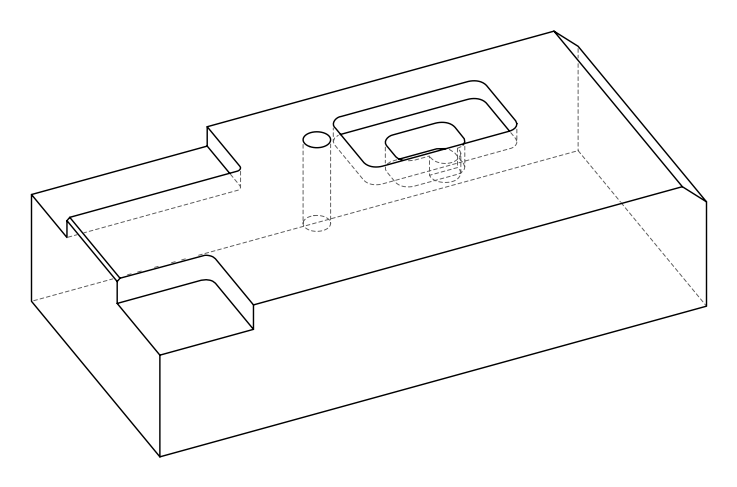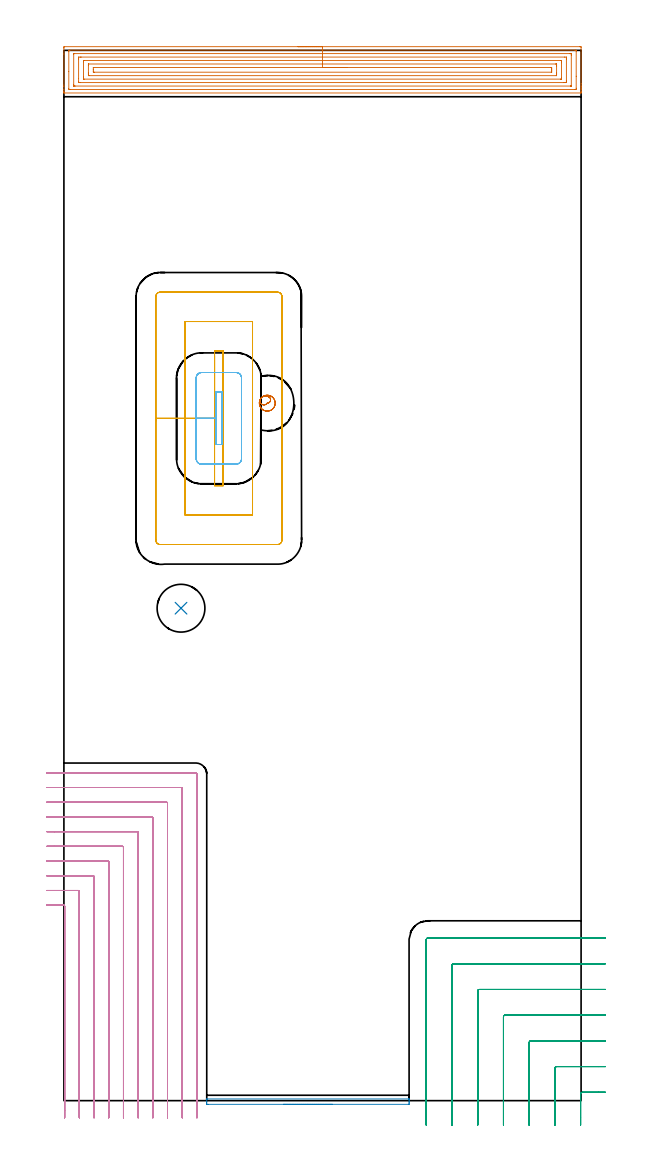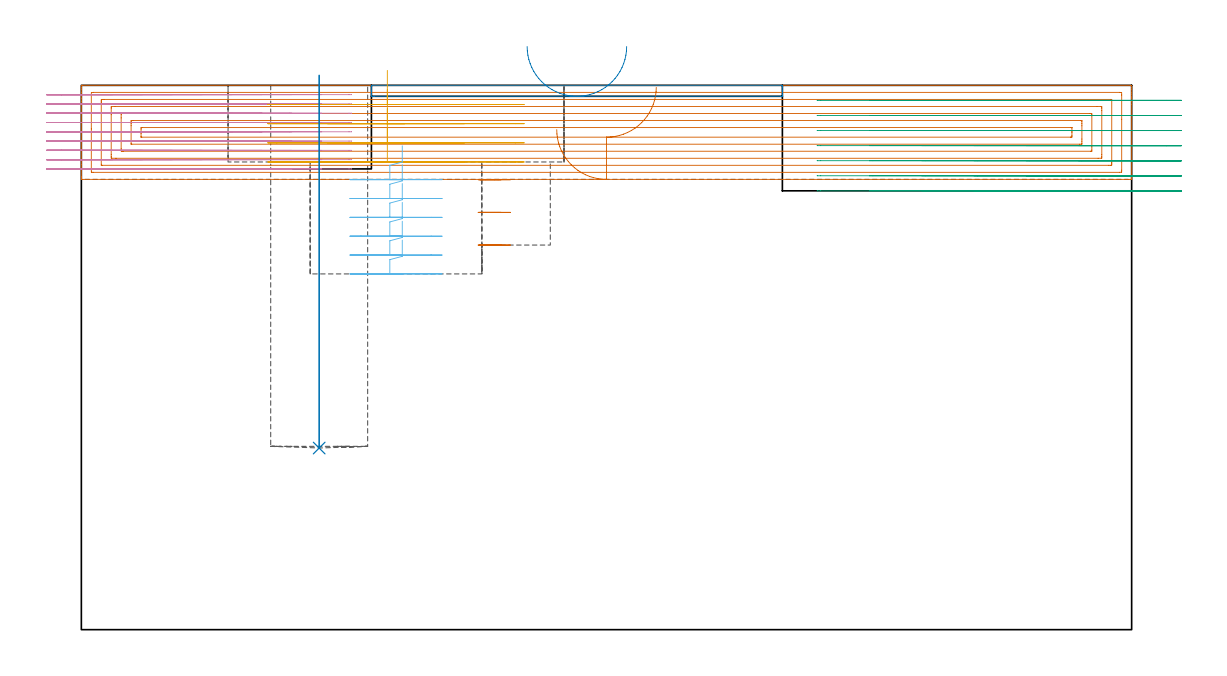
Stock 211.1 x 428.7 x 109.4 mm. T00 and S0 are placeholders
(PLAN: 8 operations, 4 tool changes, 60.7 min)
(1 AREA_MILL | FG_CHAMFER_SURFACE | UGT0205_001 | 12.15 min | 37700 mm3)
(2 AREA_MILL_1 | FG_CHAMFER_SURFACE_1 | UGT0205_001 | 0.81 min | 211 mm3)
(3 MILL_CORNER_NOTCH_RECTANGULAR | CORNER_NOTCH_RECTANGULAR | UGT0201_132 | Follow Part, ap 3.5, ae 75% | 9.57 min | 108967 mm3)
(4 MILL_CORNER_NOTCH_RECTANGULAR_1 | CORNER_NOTCH_RECTANGULAR_1 | NXT0201_009 | Follow Part, ap 2, ae 75% | 29.12 min | 134903 mm3)
(5 MILL_RECTANGULAR_POCKET | POCKET_RECTANGULAR_STRAIGHT | UGT0201_008 | Follow Part, ap 4, ae 75% | 5.72 min | 122453 mm3)
(6 MILL_RECTANGULAR_POCKET_1 | POCKET_RECTANGULAR_STRAIGHT_1 | UGT0201_008 | Follow Part, ap 4, ae 75% | 2.62 min | 39454 mm3)
(7 MILL_BLIND_HOLE_FROM_SOLID_MATERIAL | STEP1POCKET | UGT0201_008 | Spiral | 0.4 min | 4246 mm3)
(8 INDEXABLE_INSERT_DRILL_BLIND_HOLE_FROM_SOLID | STEP1POCKET_1 | NXT0302_010 | 0.3 min | 21663 mm3)
(TOOL UGT0205_001 | Chamfer Mill 20 x 3 x 45 deg. | D20 FL50 Z2)
(TOOL UGT0201_132 | Carbide End Mill 14.0 | D14 FL30 Z4)
(TOOL NXT0201_009 | ENDMILL 8mm [2P460-0800-NA 1630] | D8 FL26 Z6)
(TOOL UGT0201_008 | End Mill 16 mm | D16 FL32 Z4)
(TOOL NXT0302_010 | Index. Insert Drill 19.5mm [880-D1950L25-05] | D19.5 PA176 FL98 Z2)
(OP 1 AREA_MILL)
G17 G21 G94 G90
T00 M6
G54
G17 G0 G90 X95.55 Y430.2 S1061 M3
G43 Z119.4 H0
Z100.5
G94 G1 X95.588 Z99.628 F250.
X95.702 Z98.763
X95.891 Z97.912
X96.153 Z97.08
X96.487 Z96.274
X96.89 Z95.5
X97.358 Z94.764
X97.89 Z94.072
X98.479 Z93.429
X99.122 Z92.839
X99.814 Z92.308
X100.55 Z91.84
X101.324 Z91.437
X102.13 Z91.103
X102.962 Z90.841
X103.813 Z90.652
X104.678 Z90.538
X105.55 Z90.5
X210.486
X210.821 Y430.197 Z90.502
X211.09 Y430.192 Z90.506
X211.1 Y429.919 Z90.778
Y415.138 Z105.558
Y414.526 Z106.168
Y413.971 Z106.726
Y413.637 Z107.059
Y413.082 Z107.615
Y412.748 Z107.947
Y412.08 Z108.619
Y411.719 Z108.98
Y411.343 Z109.348
X211.091 Y411.302 Z109.388
X210.932 Y411.3 Z109.4
X0.168
X0.01 Y411.303 Z109.388
X0.006 Y411.341 Z109.35
X0. Y411.719 Z108.98
Y412.081 Z108.618
Y412.748 Z107.947
Y413.971 Z106.726
Y414.526 Z106.168
Y427.196 Z93.501
Y429.641 Z91.056
X0.002 Y429.921 Z90.777
X0.01 Y430.192 Z90.506
X0.282 Y430.199 Z90.499
X105.55 Y430.2 Z90.5
Y428.786 Z91.914
X208.666 Y428.785 Z91.915
X208.7 Y428.784 Z91.916
X209.09 Y428.752 Z91.948
X209.099 Y428.355 Z92.345
X209.1 Y418.129 Z102.571
X209.099 Y413.24 Z107.46
X209.09 Y412.748 Z107.952
X208.732 Y412.716 Z107.984
X208.7 Y412.715 Z107.985
X2.433
X2.4 Y412.716 Z107.984
X2.01 Y412.748 Z107.952
X2.001 Y413.145 Z107.555
X2. Y420.06 Z100.64
X2.001 Y428.26 Z92.44
X2.01 Y428.752 Z91.948
X2.368 Y428.784 Z91.916
X2.4 Y428.785 Z91.915
X105.55 Y428.786 Z91.914
Y427.372 Z93.328
X206.514 Y427.371 Z93.329
X206.914 Y427.369 Z93.331
X207.046 Y427.367 Z93.333
X207.086 Y427.365 Z93.335
X207.091 Y427.283 Z93.417
X207.096 Y427.159 Z93.541
X207.099 Y426.974 Z93.726
X207.1 Y426.788 Z93.912
X207.099 Y414.341 Z106.359
X207.093 Y414.155 Z106.545
X207.09 Y414.135 Z106.565
X207.086 Y414.133 Z106.567
X207.063 Y414.13 Z106.57
X207.013 Y414.129 Z106.571
X206.914
X4.585
X4.186 Y414.131 Z106.569
X4.054 Y414.133 Z106.567
X4.014 Y414.135 Z106.565
X4.009 Y414.217 Z106.483
X4.004 Y414.341 Z106.359
X4.001 Y414.526 Z106.174
X4. Y414.712 Z105.988
X4.001 Y427.159 Z93.541
X4.007 Y427.345 Z93.355
X4.01 Y427.365 Z93.335
X4.014 Y427.367 Z93.333
X4.037 Y427.37 Z93.33
X4.086 Y427.371 Z93.329
X4.186
X105.55 Y427.372 Z93.328
Y425.957 Z94.743
X204.363
X205.024 Y425.95 Z94.75
X205.09 Y425.941 Z94.759
X205.095 Y425.843 Z94.857
X205.098 Y425.637 Z95.063
X205.1 Y425.223 Z95.477
Y416.332 Z104.368
X205.098 Y415.874 Z104.826
X205.095 Y415.658 Z105.042
X205.09 Y415.557 Z105.143
X204.993 Y415.549 Z105.151
X204.234 Y415.543 Z105.157
X204.106
X6.737
X6.076 Y415.55 Z105.15
X6.01 Y415.559 Z105.141
X6.005 Y415.657 Z105.043
X6.002 Y415.863 Z104.837
X6. Y417.194 Z103.506
Y425.168 Z95.532
X6.002 Y425.626 Z95.074
X6.005 Y425.842 Z94.858
X6.01 Y425.943 Z94.757
X6.107 Y425.951 Z94.749
X6.866 Y425.957 Z94.743
X6.994
X105.55
Y424.543 Z96.157
X202.844
X202.971 Y424.541 Z96.159
X203.055 Y424.538 Z96.162
X203.091 Y424.535 Z96.165
X203.093 Y424.522 Z96.178
X203.097 Y424.306 Z96.394
X203.1 Y423.658 Z97.042
X203.099 Y417.435 Z103.265
X203.095 Y417.194 Z103.506
X203.09 Y417.032 Z103.668
X203.074 Y416.964 Z103.736
X202.924 Y416.961 Z103.739
X202.685 Y416.958 Z103.742
X8.255 Y416.957 Z103.743
X8.129 Y416.959 Z103.741
X8.045 Y416.962 Z103.738
X8.009 Y416.966 Z103.734
X8.007 Y416.978 Z103.722
X8.003 Y417.194 Z103.506
X8. Y417.842 Z102.858
X8.001 Y424.065 Z96.635
X8.005 Y424.306 Z96.394
X8.01 Y424.468 Z96.232
X8.026 Y424.536 Z96.164
X8.176 Y424.539 Z96.161
X8.415 Y424.542 Z96.158
X105.55 Y424.543 Z96.157
Y423.129 Z97.571
X200.662 Y423.128 Z97.572
X200.954 Y423.127 Z97.573
X201.042 Y423.125 Z97.575
X201.081 Y423.122 Z97.578
X201.09 Y423.104 Z97.596
X201.096 Y422.985 Z97.715
X201.099 Y422.528 Z98.172
X201.1 Y422.092 Z98.608
Y419.425 Z101.275
X201.099 Y418.972 Z101.728
X201.097 Y418.538 Z102.162
X201.09 Y418.392 Z102.309
X201.087 Y418.377 Z102.323
X201.075 Y418.375 Z102.325
X201.039 Y418.373 Z102.327
X200.964 Y418.372 Z102.328
X10.438
X10.146 Y418.373 Z102.327
X10.058 Y418.375 Z102.325
X10.019 Y418.378 Z102.322
X10.01 Y418.396 Z102.304
X10.004 Y418.515 Z102.185
X10.001 Y418.972 Z101.728
X10. Y419.408 Z101.292
X10.001 Y422.528 Z98.172
X10.003 Y422.962 Z97.738
X10.01 Y423.108 Z97.592
X10.013 Y423.123 Z97.577
X10.024 Y423.125 Z97.575
X10.061 Y423.127 Z97.573
X10.136 Y423.128 Z97.572
X105.55 Y423.129 Z97.571
Y421.715 Z98.985
X198.8 Y421.714 Z98.986
X198.876
X198.952 Y421.712 Z98.988
X199.09 Y421.707 Z98.993
X199.093 Y421.639 Z99.061
X199.098 Y421.418 Z99.282
X199.1 Y420.75 Z99.95
Y420.527 Z100.173
X199.096 Y419.861 Z100.839
X199.093 Y419.806 Z100.894
X199.091 Y419.796 Z100.904
X199.076 Y419.792 Z100.908
X199.028 Y419.789 Z100.911
X198.951 Y419.786 Z100.914
X12.3
X12.224
X12.148 Y419.788 Z100.912
X12.01 Y419.793 Z100.907
X12.007 Y419.861 Z100.839
X12.002 Y420.082 Z100.618
X12. Y420.75 Z99.95
Y420.973 Z99.727
X12.004 Y421.639 Z99.061
X12.007 Y421.694 Z99.006
X12.009 Y421.704 Z98.996
X12.024 Y421.708 Z98.992
X12.072 Y421.712 Z98.988
X12.149 Y421.714 Z98.986
X105.55 Y421.715 Z98.985
X106.422 Z99.023
X107.286 Z99.137
X108.138 Z99.326
X108.97 Z99.588
X109.776 Z99.922
X110.55 Z100.325
X111.286 Z100.794
X111.978 Z101.325
X112.621 Z101.914
X113.21 Z102.557
X113.741 Z103.249
X114.21 Z103.985
X114.613 Z104.759
X114.947 Z105.565
X115.209 Z106.397
X115.398 Z107.249
X115.512 Z108.114
X115.55 Z108.985
G0 Z119.4
M5
M2
(OP 2 AREA_MILL_1)
G17 G21 G94 G90
T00 M6
G54
G17 G0 G90 X109.6 Y-1.5 S1061 M3
G43 Z119.4 H0
Z117.2
G94 G1 X109.562 Z116.328 F250.
X109.448 Z115.464
X109.259 Z114.612
X108.997 Z113.78
X108.663 Z112.974
X108.26 Z112.2
X107.792 Z111.464
X107.26 Z110.772
X106.671 Z110.129
X106.028 Z109.54
X105.336 Z109.008
X104.6 Z108.54
X103.826 Z108.137
X103.02 Z107.803
X102.188 Z107.541
X101.336 Z107.352
X100.472 Z107.238
X99.6 Z107.2
X58.926
X58.6 Y-1.499 Z107.201
X58.361 Y-1.495 Z107.203
X58.305 Y-1.491 Z107.205
X58.3 Y-1.266 Z107.43
Y-0.747 Z107.949
Y-0.4 Z108.294
Y0.512 Z109.212
X58.303 Y0.608 Z109.3
X58.31 Y0.697 Z109.388
X58.479 Y0.7 Z109.4
X140.721
X140.89 Y0.697 Z109.388
X140.896 Y0.661 Z109.352
X140.899 Y0.607 Z109.298
X140.9 Y0.512 Z109.212
Y0.294 Z108.994
Y-0.4 Z108.294
Y-0.747 Z107.949
X140.897 Y-1.266 Z107.43
X140.895 Y-1.491 Z107.205
X140.839 Y-1.495 Z107.203
X140.6 Y-1.5 Z107.2
X99.6
X98.728 Z107.238
X97.864 Z107.352
X97.012 Z107.541
X96.18 Z107.803
X95.374 Z108.137
X94.6 Z108.54
X93.864 Z109.008
X93.172 Z109.54
X92.529 Z110.129
X91.94 Z110.772
X91.408 Z111.464
X90.94 Z112.2
X90.537 Z112.974
X90.203 Z113.78
X89.941 Z114.612
X89.752 Z115.464
X89.638 Z116.328
X89.6 Z117.2
G0 Z119.4
M5
M2
(OP 3 MILL_CORNER_NOTCH_RECTANGULAR)
G17 G21 G94 G90
T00 M6
G54
G17 G0 G90 X221.1 Y3.4 S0 M3
G43 Z119.4 H0
Z106.371
G94 G1 X218.1 F250.
X211.595 F500.
G3 X210.9 Y2.705 R0.7
G1 Y-7.
Y-10. F250.
G0 Z119.4
X221.1 Y13.9
Z106.371
G1 X218.1
X201.095 F500.
G3 X200.4 Y13.205 R0.7
G1 Y-7.
Y-10. F250.
G0 Z119.4
X221.1 Y24.4
Z106.371
G1 X218.1
X190.595 F500.
G3 X189.9 Y23.705 R0.7
G1 Y-7.
Y-10. F250.
G0 Z119.4
X221.1 Y34.9
Z106.371
G1 X218.1
X180.096 F500.
G3 X179.4 Y34.204 R0.7
G1 Y-7.
Y-10. F250.
G0 Z119.4
X221.1 Y45.4
Z106.371
G1 X218.1
X169.596 F500.
G3 X168.9 Y44.704 R0.7
G1 Y-7.
Y-10. F250.
G0 Z119.4
X221.1 Y55.9
Z106.371
G1 X218.1
X159.096 F500.
G3 X158.4 Y55.204 R0.7
G1 Y-7.
Y-10. F250.
G0 Z119.4
X221.1 Y66.4
Z106.371
G1 X218.1
X148.596 F500.
G3 X147.9 Y65.704 R0.7
G1 Y-7.
Y-10. F250.
G0 Z119.4
X221.1 Y3.4
Z103.343
G1 X218.1
X211.595 F500.
G3 X210.9 Y2.705 R0.7
G1 Y-7.
Y-10. F250.
G0 Z119.4
X221.1 Y13.9
Z103.343
G1 X218.1
X201.095 F500.
G3 X200.4 Y13.205 R0.7
G1 Y-7.
Y-10. F250.
G0 Z119.4
X221.1 Y24.4
Z103.343
G1 X218.1
X190.595 F500.
G3 X189.9 Y23.705 R0.7
G1 Y-7.
Y-10. F250.
G0 Z119.4
X221.1 Y34.9
Z103.343
G1 X218.1
X180.096 F500.
G3 X179.4 Y34.204 R0.7
G1 Y-7.
Y-10. F250.
G0 Z119.4
X221.1 Y45.4
Z103.343
G1 X218.1
X169.596 F500.
G3 X168.9 Y44.704 R0.7
G1 Y-7.
Y-10. F250.
G0 Z119.4
X221.1 Y55.9
Z103.343
G1 X218.1
X159.096 F500.
G3 X158.4 Y55.204 R0.7
G1 Y-7.
Y-10. F250.
G0 Z119.4
X221.1 Y66.4
Z103.343
G1 X218.1
X148.596 F500.
G3 X147.9 Y65.704 R0.7
G1 Y-7.
Y-10. F250.
G0 Z119.4
X221.1 Y3.4
Z100.314
G1 X218.1
X211.595 F500.
G3 X210.9 Y2.705 R0.7
G1 Y-7.
Y-10. F250.
G0 Z119.4
X221.1 Y13.9
Z100.314
G1 X218.1
X201.095 F500.
G3 X200.4 Y13.205 R0.7
G1 Y-7.
Y-10. F250.
G0 Z119.4
X221.1 Y24.4
Z100.314
G1 X218.1
X190.595 F500.
G3 X189.9 Y23.705 R0.7
G1 Y-7.
Y-10. F250.
G0 Z119.4
X221.1 Y34.9
Z100.314
G1 X218.1
X180.096 F500.
G3 X179.4 Y34.204 R0.7
G1 Y-7.
Y-10. F250.
G0 Z119.4
X221.1 Y45.4
Z100.314
G1 X218.1
X169.596 F500.
G3 X168.9 Y44.704 R0.7
G1 Y-7.
Y-10. F250.
G0 Z119.4
X221.1 Y55.9
Z100.314
G1 X218.1
X159.096 F500.
G3 X158.4 Y55.204 R0.7
G1 Y-7.
Y-10. F250.
G0 Z119.4
X221.1 Y66.4
Z100.314
G1 X218.1
X148.596 F500.
G3 X147.9 Y65.704 R0.7
G1 Y-7.
Y-10. F250.
G0 Z119.4
X221.1 Y3.4
Z97.286
G1 X218.1
X211.595 F500.
G3 X210.9 Y2.705 R0.7
G1 Y-7.
Y-10. F250.
G0 Z119.4
X221.1 Y13.9
Z97.286
G1 X218.1
X201.095 F500.
G3 X200.4 Y13.205 R0.7
G1 Y-7.
Y-10. F250.
G0 Z119.4
X221.1 Y24.4
Z97.286
G1 X218.1
X190.595 F500.
G3 X189.9 Y23.705 R0.7
G1 Y-7.
Y-10. F250.
G0 Z119.4
X221.1 Y34.9
Z97.286
G1 X218.1
X180.096 F500.
G3 X179.4 Y34.204 R0.7
G1 Y-7.
Y-10. F250.
G0 Z119.4
X221.1 Y45.4
Z97.286
G1 X218.1
X169.596 F500.
G3 X168.9 Y44.704 R0.7
G1 Y-7.
Y-10. F250.
G0 Z119.4
X221.1 Y55.9
Z97.286
G1 X218.1
X159.096 F500.
G3 X158.4 Y55.204 R0.7
G1 Y-7.
Y-10. F250.
G0 Z119.4
X221.1 Y66.4
Z97.286
G1 X218.1
X148.596 F500.
G3 X147.9 Y65.704 R0.7
G1 Y-7.
Y-10. F250.
G0 Z119.4
X221.1 Y3.4
Z94.257
G1 X218.1
X211.595 F500.
G3 X210.9 Y2.705 R0.7
G1 Y-7.
Y-10. F250.
G0 Z119.4
X221.1 Y13.9
Z94.257
G1 X218.1
X201.095 F500.
G3 X200.4 Y13.205 R0.7
G1 Y-7.
Y-10. F250.
G0 Z119.4
X221.1 Y24.4
Z94.257
G1 X218.1
X190.595 F500.
G3 X189.9 Y23.705 R0.7
G1 Y-7.
Y-10. F250.
G0 Z119.4
X221.1 Y34.9
Z94.257
G1 X218.1
X180.096 F500.
G3 X179.4 Y34.204 R0.7
G1 Y-7.
Y-10. F250.
G0 Z119.4
X221.1 Y45.4
Z94.257
G1 X218.1
X169.596 F500.
G3 X168.9 Y44.704 R0.7
G1 Y-7.
Y-10. F250.
G0 Z119.4
X221.1 Y55.9
Z94.257
G1 X218.1
X159.096 F500.
G3 X158.4 Y55.204 R0.7
G1 Y-7.
Y-10. F250.
G0 Z119.4
X221.1 Y66.4
Z94.257
G1 X218.1
X148.596 F500.
G3 X147.9 Y65.704 R0.7
G1 Y-7.
Y-10. F250.
G0 Z119.4
X221.1 Y3.4
Z91.229
G1 X218.1
X211.595 F500.
G3 X210.9 Y2.705 R0.7
G1 Y-7.
Y-10. F250.
G0 Z119.4
X221.1 Y13.9
Z91.229
G1 X218.1
X201.095 F500.
G3 X200.4 Y13.205 R0.7
G1 Y-7.
Y-10. F250.
G0 Z119.4
X221.1 Y24.4
Z91.229
G1 X218.1
X190.595 F500.
G3 X189.9 Y23.705 R0.7
G1 Y-7.
Y-10. F250.
G0 Z119.4
X221.1 Y34.9
Z91.229
G1 X218.1
X180.096 F500.
G3 X179.4 Y34.204 R0.7
G1 Y-7.
Y-10. F250.
G0 Z119.4
X221.1 Y45.4
Z91.229
G1 X218.1
X169.596 F500.
G3 X168.9 Y44.704 R0.7
G1 Y-7.
Y-10. F250.
G0 Z119.4
X221.1 Y55.9
Z91.229
G1 X218.1
X159.096 F500.
G3 X158.4 Y55.204 R0.7
G1 Y-7.
Y-10. F250.
G0 Z119.4
X221.1 Y66.4
Z91.229
G1 X218.1
X148.596 F500.
G3 X147.9 Y65.704 R0.7
G1 Y-7.
Y-10. F250.
G0 Z119.4
X221.1 Y3.4
Z88.2
G1 X218.1
X211.595 F500.
G3 X210.9 Y2.705 R0.7
G1 Y-7.
Y-10. F250.
G0 Z119.4
X221.1 Y13.9
Z88.2
G1 X218.1
X201.095 F500.
G3 X200.4 Y13.205 R0.7
G1 Y-7.
Y-10. F250.
G0 Z119.4
X221.1 Y24.4
Z88.2
G1 X218.1
X190.595 F500.
G3 X189.9 Y23.705 R0.7
G1 Y-7.
Y-10. F250.
G0 Z119.4
X221.1 Y34.9
Z88.2
G1 X218.1
X180.096 F500.
G3 X179.4 Y34.204 R0.7
G1 Y-7.
Y-10. F250.
G0 Z119.4
X221.1 Y45.4
Z88.2
G1 X218.1
X169.596 F500.
G3 X168.9 Y44.704 R0.7
G1 Y-7.
Y-10. F250.
G0 Z119.4
X221.1 Y55.9
Z88.2
G1 X218.1
X159.096 F500.
G3 X158.4 Y55.204 R0.7
G1 Y-7.
Y-10. F250.
G0 Z119.4
X221.1 Y66.4
Z88.2
G1 X218.1
X148.596 F500.
G3 X147.9 Y65.704 R0.7
G1 Y-7.
Y-10. F250.
G0 Z119.4
M5
M2
(OP 4 MILL_CORNER_NOTCH_RECTANGULAR_1)
G17 G21 G94 G90
T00 M6
G54
G17 G0 G90 X0.3 Y-7. S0 M3
G43 Z119.4 H1
Z107.533
G94 G1 Y-4. F250.
Y79.405 F500.
G3 X-0.095 Y79.8 R0.4
G1 X-4.
X-7. F250.
G0 Z119.4
X6.3 Y-7.
Z107.533
G1 Y-4.
Y85.405 F500.
G3 X5.905 Y85.8 R0.4
G1 X-4.
X-7. F250.
G0 Z119.4
X12.3 Y-7.
Z107.533
G1 Y-4.
Y91.404 F500.
G3 X11.904 Y91.8 R0.4
G1 X-4.
X-7. F250.
G0 Z119.4
X18.3 Y-7.
Z107.533
G1 Y-4.
Y97.404 F500.
G3 X17.904 Y97.8 R0.4
G1 X-4.
X-7. F250.
G0 Z119.4
X24.3 Y-7.
Z107.533
G1 Y-4.
Y103.404 F500.
G3 X23.904 Y103.8 R0.4
G1 X-4.
X-7. F250.
G0 Z119.4
X30.3 Y-7.
Z107.533
G1 Y-4.
Y109.404 F500.
G3 X29.904 Y109.8 R0.4
G1 X-4.
X-7. F250.
G0 Z119.4
X36.3 Y-7.
Z107.533
G1 Y-4.
Y115.403 F500.
G3 X35.903 Y115.8 R0.4
G1 X-4.
X-7. F250.
G0 Z119.4
X42.3 Y-7.
Z107.533
G1 Y-4.
Y121.403 F500.
G3 X41.903 Y121.8 R0.4
G1 X-4.
X-7. F250.
G0 Z119.4
X48.3 Y-7.
Z107.533
G1 Y-4.
Y127.403 F500.
G3 X47.903 Y127.8 R0.4
G1 X-4.
X-7. F250.
G0 Z119.4
X54.3 Y-7.
Z107.533
G1 Y-4.
Y133.3 F500.
G3 X53.8 Y133.8 R0.5
G1 X-4.
X-7. F250.
G0 Z119.4
X0.3 Y-7.
Z105.667
G1 Y-4.
Y79.405 F500.
G3 X-0.095 Y79.8 R0.4
G1 X-4.
X-7. F250.
G0 Z119.4
X6.3 Y-7.
Z105.667
G1 Y-4.
Y85.404 F500.
G3 X5.904 Y85.8 R0.4
G1 X-4.
X-7. F250.
G0 Z119.4
X12.3 Y-7.
Z105.667
G1 Y-4.
Y91.404 F500.
G3 X11.904 Y91.8 R0.4
G1 X-4.
X-7. F250.
G0 Z119.4
X18.3 Y-7.
Z105.667
G1 Y-4.
Y97.404 F500.
G3 X17.904 Y97.8 R0.4
G1 X-4.
X-7. F250.
G0 Z119.4
X24.3 Y-7.
Z105.667
G1 Y-4.
Y103.404 F500.
G3 X23.904 Y103.8 R0.4
G1 X-4.
X-7. F250.
G0 Z119.4
X30.3 Y-7.
Z105.667
G1 Y-4.
Y109.404 F500.
G3 X29.904 Y109.8 R0.4
G1 X-4.
X-7. F250.
G0 Z119.4
X36.3 Y-7.
Z105.667
G1 Y-4.
Y115.403 F500.
G3 X35.903 Y115.8 R0.4
G1 X-4.
X-7. F250.
G0 Z119.4
X42.3 Y-7.
Z105.667
G1 Y-4.
Y121.403 F500.
G3 X41.903 Y121.8 R0.4
G1 X-4.
X-7. F250.
G0 Z119.4
X48.3 Y-7.
Z105.667
G1 Y-4.
Y127.403 F500.
G3 X47.903 Y127.8 R0.4
G1 X-4.
X-7. F250.
G0 Z119.4
X54.3 Y-7.
Z105.667
G1 Y-4.
Y133.3 F500.
G3 X53.8 Y133.8 R0.5
G1 X-4.
X-7. F250.
G0 Z119.4
X0.3 Y-7.
Z103.8
G1 Y-4.
Y79.405 F500.
G3 X-0.095 Y79.8 R0.4
G1 X-4.
X-7. F250.
G0 Z119.4
X6.3 Y-7.
Z103.8
G1 Y-4.
Y85.405 F500.
G3 X5.905 Y85.8 R0.4
G1 X-4.
X-7. F250.
G0 Z119.4
X12.3 Y-7.
Z103.8
G1 Y-4.
Y91.404 F500.
G3 X11.904 Y91.8 R0.4
G1 X-4.
X-7. F250.
G0 Z119.4
X18.3 Y-7.
Z103.8
G1 Y-4.
Y97.404 F500.
G3 X17.904 Y97.8 R0.4
G1 X-4.
X-7. F250.
G0 Z119.4
X24.3 Y-7.
Z103.8
G1 Y-4.
Y103.404 F500.
G3 X23.904 Y103.8 R0.4
G1 X-4.
X-7. F250.
G0 Z119.4
X30.3 Y-7.
Z103.8
G1 Y-4.
Y109.404 F500.
G3 X29.904 Y109.8 R0.4
G1 X-4.
X-7. F250.
G0 Z119.4
X36.3 Y-7.
Z103.8
G1 Y-4.
Y115.403 F500.
G3 X35.903 Y115.8 R0.4
G1 X-4.
X-7. F250.
G0 Z119.4
X42.3 Y-7.
Z103.8
G1 Y-4.
Y121.403 F500.
G3 X41.903 Y121.8 R0.4
G1 X-4.
X-7. F250.
G0 Z119.4
X48.3 Y-7.
Z103.8
G1 Y-4.
Y127.403 F500.
G3 X47.903 Y127.8 R0.4
G1 X-4.
X-7. F250.
G0 Z119.4
X54.3 Y-7.
Z103.8
G1 Y-4.
Y133.3 F500.
G3 X53.8 Y133.8 R0.5
G1 X-4.
X-7. F250.
G0 Z119.4
X0.3 Y-7.
Z101.933
G1 Y-4.
Y79.405 F500.
G3 X-0.095 Y79.8 R0.4
G1 X-4.
X-7. F250.
G0 Z119.4
X6.3 Y-7.
Z101.933
G1 Y-4.
Y85.405 F500.
G3 X5.905 Y85.8 R0.4
G1 X-4.
X-7. F250.
G0 Z119.4
X12.3 Y-7.
Z101.933
G1 Y-4.
Y91.404 F500.
G3 X11.904 Y91.8 R0.4
G1 X-4.
X-7. F250.
G0 Z119.4
X18.3 Y-7.
Z101.933
G1 Y-4.
Y97.404 F500.
G3 X17.904 Y97.8 R0.4
G1 X-4.
X-7. F250.
G0 Z119.4
X24.3 Y-7.
Z101.933
G1 Y-4.
Y103.404 F500.
G3 X23.904 Y103.8 R0.4
G1 X-4.
X-7. F250.
G0 Z119.4
X30.3 Y-7.
Z101.933
G1 Y-4.
Y109.404 F500.
G3 X29.904 Y109.8 R0.4
G1 X-4.
X-7. F250.
G0 Z119.4
X36.3 Y-7.
Z101.933
G1 Y-4.
Y115.403 F500.
G3 X35.903 Y115.8 R0.4
G1 X-4.
X-7. F250.
G0 Z119.4
X42.3 Y-7.
Z101.933
G1 Y-4.
Y121.403 F500.
G3 X41.903 Y121.8 R0.4
G1 X-4.
X-7. F250.
G0 Z119.4
X48.3 Y-7.
Z101.933
G1 Y-4.
Y127.403 F500.
G3 X47.903 Y127.8 R0.4
G1 X-4.
X-7. F250.
G0 Z119.4
X54.3 Y-7.
Z101.933
G1 Y-4.
Y133.3 F500.
G3 X53.8 Y133.8 R0.5
G1 X-4.
X-7. F250.
G0 Z119.4
X0.3 Y-7.
Z100.067
G1 Y-4.
Y79.405 F500.
G3 X-0.095 Y79.8 R0.4
G1 X-4.
X-7. F250.
G0 Z119.4
X6.3 Y-7.
Z100.067
G1 Y-4.
Y85.405 F500.
G3 X5.905 Y85.8 R0.4
G1 X-4.
X-7. F250.
G0 Z119.4
X12.3 Y-7.
Z100.067
G1 Y-4.
Y91.404 F500.
G3 X11.904 Y91.8 R0.4
G1 X-4.
X-7. F250.
G0 Z119.4
X18.3 Y-7.
Z100.067
G1 Y-4.
Y97.404 F500.
G3 X17.904 Y97.8 R0.4
G1 X-4.
X-7. F250.
G0 Z119.4
X24.3 Y-7.
Z100.067
G1 Y-4.
Y103.404 F500.
G3 X23.904 Y103.8 R0.4
G1 X-4.
X-7. F250.
G0 Z119.4
X30.3 Y-7.
Z100.067
G1 Y-4.
Y109.404 F500.
G3 X29.904 Y109.8 R0.4
G1 X-4.
X-7. F250.
G0 Z119.4
X36.3 Y-7.
Z100.067
G1 Y-4.
Y115.403 F500.
G3 X35.903 Y115.8 R0.4
G1 X-4.
X-7. F250.
G0 Z119.4
X42.3 Y-7.
Z100.067
G1 Y-4.
Y121.403 F500.
G3 X41.903 Y121.8 R0.4
G1 X-4.
X-7. F250.
G0 Z119.4
X48.3 Y-7.
Z100.067
G1 Y-4.
Y127.403 F500.
G3 X47.903 Y127.8 R0.4
G1 X-4.
X-7. F250.
G0 Z119.4
X54.3 Y-7.
Z100.067
G1 Y-4.
Y133.3 F500.
G3 X53.8 Y133.8 R0.5
G1 X-4.
X-7. F250.
G0 Z119.4
X0.3 Y-7.
Z98.2
G1 Y-4.
Y79.405 F500.
G3 X-0.095 Y79.8 R0.4
G1 X-4.
X-7. F250.
G0 Z119.4
X6.3 Y-7.
Z98.2
G1 Y-4.
Y85.405 F500.
G3 X5.905 Y85.8 R0.4
G1 X-4.
X-7. F250.
G0 Z119.4
X12.3 Y-7.
Z98.2
G1 Y-4.
Y91.404 F500.
G3 X11.904 Y91.8 R0.4
G1 X-4.
X-7. F250.
G0 Z119.4
X18.3 Y-7.
Z98.2
G1 Y-4.
Y97.404 F500.
G3 X17.904 Y97.8 R0.4
G1 X-4.
X-7. F250.
G0 Z119.4
X24.3 Y-7.
Z98.2
G1 Y-4.
Y103.404 F500.
G3 X23.904 Y103.8 R0.4
G1 X-4.
X-7. F250.
G0 Z119.4
X30.3 Y-7.
Z98.2
G1 Y-4.
Y109.404 F500.
G3 X29.904 Y109.8 R0.4
G1 X-4.
X-7. F250.
G0 Z119.4
X36.3 Y-7.
Z98.2
G1 Y-4.
Y115.403 F500.
G3 X35.903 Y115.8 R0.4
G1 X-4.
X-7. F250.
G0 Z119.4
X42.3 Y-7.
Z98.2
G1 Y-4.
Y121.403 F500.
G3 X41.903 Y121.8 R0.4
G1 X-4.
X-7. F250.
G0 Z119.4
X48.3 Y-7.
Z98.2
G1 Y-4.
Y127.403 F500.
G3 X47.903 Y127.8 R0.4
G1 X-4.
X-7. F250.
G0 Z119.4
X54.3 Y-7.
Z98.2
G1 Y-4.
Y133.3 F500.
G3 X53.8 Y133.8 R0.5
G1 X-4.
X-7. F250.
G0 Z119.4
X0.3 Y-7.
Z96.333
G1 Y-4.
Y79.405 F500.
G3 X-0.095 Y79.8 R0.4
G1 X-4.
X-7. F250.
G0 Z119.4
X6.3 Y-7.
Z96.333
G1 Y-4.
Y85.405 F500.
G3 X5.905 Y85.8 R0.4
G1 X-4.
X-7. F250.
G0 Z119.4
X12.3 Y-7.
Z96.333
G1 Y-4.
Y91.404 F500.
G3 X11.904 Y91.8 R0.4
G1 X-4.
X-7. F250.
G0 Z119.4
X18.3 Y-7.
Z96.333
G1 Y-4.
Y97.404 F500.
G3 X17.904 Y97.8 R0.4
G1 X-4.
X-7. F250.
G0 Z119.4
X24.3 Y-7.
Z96.333
G1 Y-4.
Y103.404 F500.
G3 X23.904 Y103.8 R0.4
G1 X-4.
X-7. F250.
G0 Z119.4
X30.3 Y-7.
Z96.333
G1 Y-4.
Y109.404 F500.
G3 X29.904 Y109.8 R0.4
G1 X-4.
X-7. F250.
G0 Z119.4
X36.3 Y-7.
Z96.333
G1 Y-4.
Y115.403 F500.
G3 X35.903 Y115.8 R0.4
G1 X-4.
X-7. F250.
G0 Z119.4
X42.3 Y-7.
Z96.333
G1 Y-4.
Y121.403 F500.
G3 X41.903 Y121.8 R0.4
G1 X-4.
X-7. F250.
G0 Z119.4
X48.3 Y-7.
Z96.333
G1 Y-4.
Y127.403 F500.
G3 X47.903 Y127.8 R0.4
G1 X-4.
X-7. F250.
G0 Z119.4
X54.3 Y-7.
Z96.333
G1 Y-4.
Y133.3 F500.
G3 X53.8 Y133.8 R0.5
G1 X-4.
X-7. F250.
G0 Z119.4
X0.3 Y-7.
Z94.467
G1 Y-4.
Y79.405 F500.
G3 X-0.095 Y79.8 R0.4
G1 X-4.
X-7. F250.
G0 Z119.4
X6.3 Y-7.
Z94.467
G1 Y-4.
Y85.405 F500.
G3 X5.905 Y85.8 R0.4
G1 X-4.
X-7. F250.
G0 Z119.4
X12.3 Y-7.
Z94.467
G1 Y-4.
Y91.404 F500.
G3 X11.904 Y91.8 R0.4
G1 X-4.
X-7. F250.
G0 Z119.4
X18.3 Y-7.
Z94.467
G1 Y-4.
Y97.404 F500.
G3 X17.904 Y97.8 R0.4
G1 X-4.
X-7. F250.
G0 Z119.4
X24.3 Y-7.
Z94.467
G1 Y-4.
Y103.404 F500.
G3 X23.904 Y103.8 R0.4
G1 X-4.
X-7. F250.
G0 Z119.4
X30.3 Y-7.
Z94.467
G1 Y-4.
Y109.404 F500.
G3 X29.904 Y109.8 R0.4
G1 X-4.
X-7. F250.
G0 Z119.4
X36.3 Y-7.
Z94.467
G1 Y-4.
Y115.403 F500.
G3 X35.903 Y115.8 R0.4
G1 X-4.
X-7. F250.
G0 Z119.4
X42.3 Y-7.
Z94.467
G1 Y-4.
Y121.403 F500.
G3 X41.903 Y121.8 R0.4
G1 X-4.
X-7. F250.
G0 Z119.4
X48.3 Y-7.
Z94.467
G1 Y-4.
Y127.403 F500.
G3 X47.903 Y127.8 R0.4
G1 X-4.
X-7. F250.
G0 Z119.4
X54.3 Y-7.
Z94.467
G1 Y-4.
Y133.3 F500.
G3 X53.8 Y133.8 R0.5
G1 X-4.
X-7. F250.
G0 Z119.4
X0.3 Y-7.
Z92.6
G1 Y-4.
Y79.405 F500.
G3 X-0.095 Y79.8 R0.4
G1 X-4.
X-7. F250.
G0 Z119.4
X6.3 Y-7.
Z92.6
G1 Y-4.
Y85.405 F500.
G3 X5.905 Y85.8 R0.4
G1 X-4.
X-7. F250.
G0 Z119.4
X12.3 Y-7.
Z92.6
G1 Y-4.
Y91.404 F500.
G3 X11.904 Y91.8 R0.4
G1 X-4.
X-7. F250.
G0 Z119.4
X18.3 Y-7.
Z92.6
G1 Y-4.
Y97.404 F500.
G3 X17.904 Y97.8 R0.4
G1 X-4.
X-7. F250.
G0 Z119.4
X24.3 Y-7.
Z92.6
G1 Y-4.
Y103.404 F500.
G3 X23.904 Y103.8 R0.4
G1 X-4.
X-7. F250.
G0 Z119.4
X30.3 Y-7.
Z92.6
G1 Y-4.
Y109.404 F500.
G3 X29.904 Y109.8 R0.4
G1 X-4.
X-7. F250.
G0 Z119.4
X36.3 Y-7.
Z92.6
G1 Y-4.
Y115.403 F500.
G3 X35.903 Y115.8 R0.4
G1 X-4.
X-7. F250.
G0 Z119.4
X42.3 Y-7.
Z92.6
G1 Y-4.
Y121.403 F500.
G3 X41.903 Y121.8 R0.4
G1 X-4.
X-7. F250.
G0 Z119.4
X48.3 Y-7.
Z92.6
G1 Y-4.
Y127.403 F500.
G3 X47.903 Y127.8 R0.4
G1 X-4.
X-7. F250.
G0 Z119.4
X54.3 Y-7.
Z92.6
G1 Y-4.
Y133.3 F500.
G3 X53.8 Y133.8 R0.5
G1 X-4.
X-7. F250.
G0 Z119.4
M5
M2
(OP 5 MILL_RECTANGULAR_POCKET)
G17 G21 G94 G90
T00 M6
G54
G17 G0 G90 X61.5 Y304.064 S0 M3
G43 Z119.4 H0
Z112.4
G94 G1 Y278.5 Z105.55 F250.
Y251. F500.
X65.
Y306.
X61.5
Y278.5
X49.5
Y239.
X77.
Y318.
X49.5
Y278.5
X37.5
Y228.8
G3 X39.3 Y227. R1.8
G1 X87.2
G3 X89. Y228.8 R1.8
G1 Y328.2
G3 X87.2 Y330. R1.8
G1 X39.3
G3 X37.5 Y328.2 R1.8
G1 Y278.5
Y277.5
G0 X61.5 Y304.064 Z108.55
G1 Y278.5 Z101.7 F250.
Y251. F500.
X65.
Y306.
X61.5
Y278.5
X49.5
Y239.
X77.
Y318.
X49.5
Y278.5
X37.5
Y228.8
G3 X39.3 Y227. R1.8
G1 X87.2
G3 X89. Y228.8 R1.8
G1 Y328.2
G3 X87.2 Y330. R1.8
G1 X39.3
G3 X37.5 Y328.2 R1.8
G1 Y278.5
Y277.5
G0 X61.5 Y304.064 Z104.7
G1 Y278.5 Z97.85 F250.
Y251. F500.
X65.
Y306.
X61.5
Y278.5
X49.5
Y239.
X77.
Y318.
X49.5
Y278.5
X37.5
Y228.8
G3 X39.3 Y227. R1.8
G1 X87.2
G3 X89. Y228.8 R1.8
G1 Y328.2
G3 X87.2 Y330. R1.8
G1 X39.3
G3 X37.5 Y328.2 R1.8
G1 Y278.5
Y277.5
G0 X61.5 Y304.064 Z100.85
G1 Y278.5 Z94. F250.
Y251. F500.
X65.
Y306.
X61.5
Y278.5
X49.5
Y239.
X77.
Y318.
X49.5
Y278.5
X37.5
Y228.8
G3 X39.3 Y227. R1.8
G1 X87.2
G3 X89. Y228.8 R1.8
G1 Y328.2
G3 X87.2 Y330. R1.8
G1 X39.3
G3 X37.5 Y328.2 R1.8
G1 Y278.5
Y277.5
G0 Z119.4
M5
M2
(OP 6 MILL_RECTANGULAR_POCKET_1)
G17 G21 G94 G90
T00 M6
G54
G17 G0 G90 X64.5 Y277.059 S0 M3
G43 Z119.4 H0
Z97.24
G94 G1 Y289.2 Z93.987 F250.
X62. Z93.317
Y278.5 Z90.45
Y267.8 F500.
X64.5
Y289.2
X62.
Y278.5
X54.
Y262.
G3 X56.2 Y259.8 R2.2
G1 X70.3
G3 X72.5 Y262. R2.2
G1 Y295.
G3 X70.3 Y297.2 R2.2
G1 X56.2
G3 X54. Y295. R2.2
G1 Y278.5
Y277.5
G0 X64.5 Y277.059 Z93.45
G1 Y289.2 Z90.197 F250.
X62. Z89.527
Y278.5 Z86.66
Y267.8 F500.
X64.5
Y289.2
X62.
Y278.5
X54.
Y262.
G3 X56.2 Y259.8 R2.2
G1 X70.3
G3 X72.5 Y262. R2.2
G1 Y295.
G3 X70.3 Y297.2 R2.2
G1 X56.2
G3 X54. Y295. R2.2
G1 Y278.5
Y277.5
G0 X64.5 Y277.059 Z89.66
G1 Y289.2 Z86.407 F250.
X62. Z85.737
Y278.5 Z82.87
Y267.8 F500.
X64.5
Y289.2
X62.
Y278.5
X54.
Y262.
G3 X56.2 Y259.8 R2.2
G1 X70.3
G3 X72.5 Y262. R2.2
G1 Y295.
G3 X70.3 Y297.2 R2.2
G1 X56.2
G3 X54. Y295. R2.2
G1 Y278.5
Y277.5
G0 X64.5 Y277.059 Z85.87
G1 Y289.2 Z82.617 F250.
X62. Z81.947
Y278.5 Z79.08
Y267.8 F500.
X64.5
Y289.2
X62.
Y278.5
X54.
Y262.
G3 X56.2 Y259.8 R2.2
G1 X70.3
G3 X72.5 Y262. R2.2
G1 Y295.
G3 X70.3 Y297.2 R2.2
G1 X56.2
G3 X54. Y295. R2.2
G1 Y278.5
Y277.5
G0 X64.5 Y277.059 Z82.08
G1 Y289.2 Z78.827 F250.
X62. Z78.157
Y278.5 Z75.29
Y267.8 F500.
X64.5
Y289.2
X62.
Y278.5
X54.
Y262.
G3 X56.2 Y259.8 R2.2
G1 X70.3
G3 X72.5 Y262. R2.2
G1 Y295.
G3 X70.3 Y297.2 R2.2
G1 X56.2
G3 X54. Y295. R2.2
G1 Y278.5
Y277.5
G0 X64.5 Y277.059 Z78.29
G1 Y289.2 Z75.037 F250.
X62. Z74.367
Y278.5 Z71.5
Y267.8 F500.
X64.5
Y289.2
X62.
Y278.5
X54.
Y262.
G3 X56.2 Y259.8 R2.2
G1 X70.3
G3 X72.5 Y262. R2.2
G1 Y295.
G3 X70.3 Y297.2 R2.2
G1 X56.2
G3 X54. Y295. R2.2
G1 Y278.5
Y277.5
G0 Z119.4
M5
M2
(OP 7 MILL_BLIND_HOLE_FROM_SOLID_MATERIAL)
G17 G21 G94 G90
T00 M6
G54
G17 G0 G90 X83. Y284.7 S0 M3
G43 Z119.4 H0
Z90.433
G94 G3 X83.756 Y287.194 R1.362 F250.
X80.298 Y286.506 R2.494
X81.194 Y281.998 R3.25
X80.298 Y286.506 R-3.25
X80.746 Y284.252 R1.625
X83. Y284.7 R1.625
G0 Z83.867
G3 X83.756 Y287.194 R1.362
X80.298 Y286.506 R2.494
X81.194 Y281.998 R3.25
X80.298 Y286.506 R-3.25
X80.746 Y284.252 R1.625
X83. Y284.7 R1.625
G0 Z77.3
G3 X83.756 Y287.194 R1.362
X80.298 Y286.506 R2.494
X81.194 Y281.998 R3.25
X80.298 Y286.506 R-3.25
X80.746 Y284.252 R1.625
X83. Y284.7 R1.625
G0 Z119.4
M5
M2
(OP 8 INDEXABLE_INSERT_DRILL_BLIND_HOLE_FROM_SOLID)
G17 G21 G94 G90
T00 M6
G54
G17 G0 G90 X47.8 Y201. S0 M3
G43 Z119.4 H1
G94 G81 G98 Z36.5 F250. R111.4
G80
M5
M2
